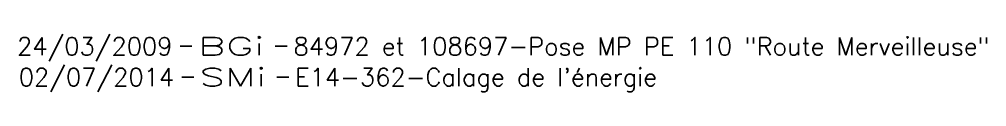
# Model space of a CAD drawing. Header units: millimetres. Extents: x 184308 to 185001, y 126998 to 128012.
# Drawn here: x 184440.68 to 184481.5, y 127736.43 to 127738.87 of the extents above; entities that cross this region are included whole.
import ezdxf
from ezdxf.enums import TextEntityAlignment as Align

# ---------------------------------------------------------------- set-up
doc = ezdxf.new("R2010")
doc.units = ezdxf.units.MM
doc.layers.get('0').update_dxf_attribs({"linetype": 'CONTINUOUS'})
doc.layers.add('G_910', color=7, linetype='CONTINUOUS', plot=False)
doc.styles.get("Standard").update_dxf_attribs({"font": 'romans.shx', "width": 0.85})

# ---------------------------------------------------------------- blocks, each defined once
blk = doc.blocks.new('GIS_MODF')
at = {"color": 0, "linetype": 'Continuous', "flags": 128}
for points in [[(-2.257, -0.012), (-1.757, -0.012)], [(1.758, -0.012), (2.258, -0.012)]]:
    blk.add_lwpolyline(points, dxfattribs=at)
at = {"color": 0, "linetype": 'Continuous'}
blk.add_attdef('DATE', text='', height=0.75, dxfattribs=at).set_placement((-2.583, -0.387), align=Align.RIGHT)
at = {"color": 0, "linetype": 'Continuous', "width": 3.590909}
blk.add_attdef('USER', text='', height=0.75, dxfattribs=at).set_placement((-1.516, -0.387), (1.306, -0.387), align=Align.FIT)
at = {"color": 0, "linetype": 'Continuous'}
blk.add_attdef('DESC', (2.528, -0.387), '', height=0.75, dxfattribs=at)

msp = doc.modelspace()

# ---------------------------------------------------------------- block references
at = {"layer": 'G_910'}
ref = msp.add_blockref('GIS_MODF', (184449.725, 127738.369), dxfattribs=at)
ref.add_attrib('DATE', '24/03/2009', dxfattribs={"layer": '0', "color": 0, "linetype": 'Continuous', "height": 0.75}).set_placement((184447.143, 127737.982), align=Align.RIGHT)
ref.add_attrib('USER', 'BGi', dxfattribs={"layer": '0', "color": 0, "linetype": 'Continuous', "height": 0.75, "width": 1.680851}).set_placement((184448.21, 127737.982), (184451.031, 127737.982), align=Align.FIT)
ref.add_attrib('DESC', '84972 et 108697-Pose MP PE 110 "Route Merveilleuse"', (184452.253, 127737.982), dxfattribs={"layer": '0', "color": 0, "linetype": 'Continuous', "height": 0.75})
ref = msp.add_blockref('GIS_MODF', (184449.797, 127737.071), dxfattribs=at)
ref.add_attrib('DATE', '02/07/2014', dxfattribs={"layer": '0', "color": 0, "linetype": 'Continuous', "height": 0.75}).set_placement((184447.214, 127736.685), align=Align.RIGHT)
ref.add_attrib('USER', 'SMi', dxfattribs={"layer": '0', "color": 0, "linetype": 'Continuous', "height": 0.75, "width": 1.612245}).set_placement((184448.281, 127736.685), (184451.103, 127736.685), align=Align.FIT)
ref.add_attrib('DESC', "E14-362-Calage de l'énergie", (184452.325, 127736.685), dxfattribs={"layer": '0', "color": 0, "linetype": 'Continuous', "height": 0.75})

doc.saveas('drawing.dxf')
